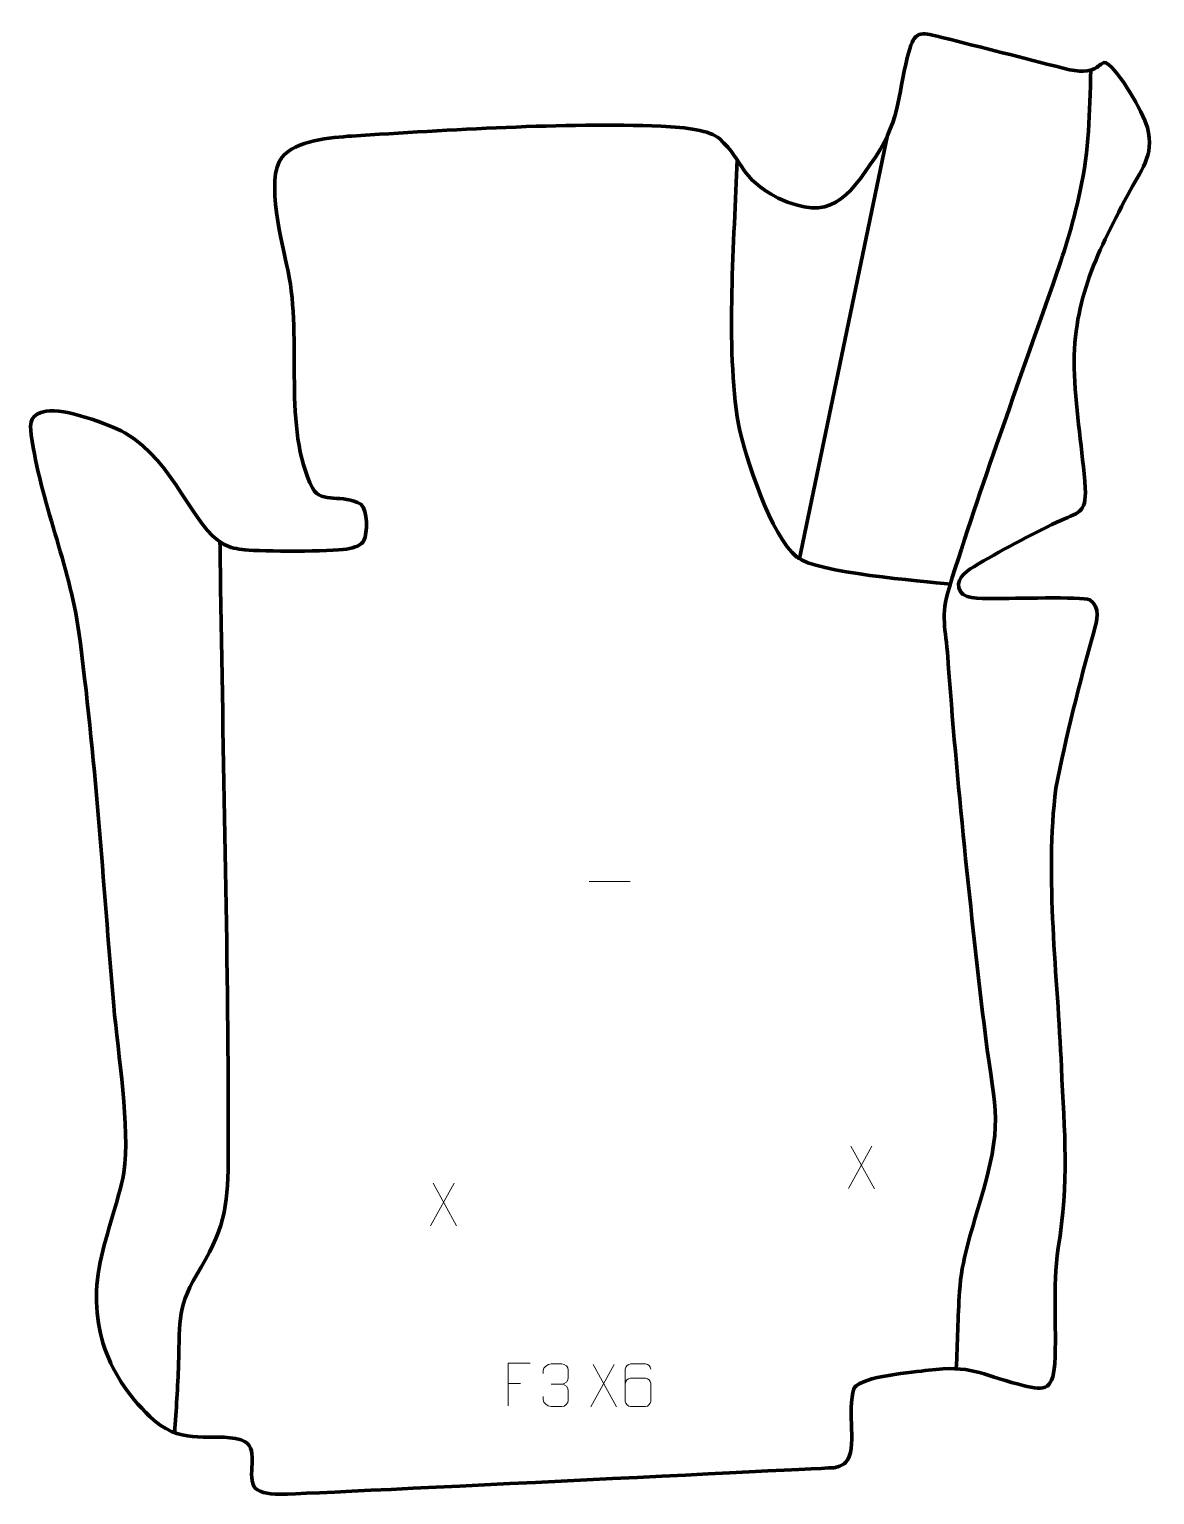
# Model space of a CAD drawing. Header units: millimetres. Extents: x 933 to 1592, y -1 to 857.
import ezdxf

# ---------------------------------------------------------------- set-up
doc = ezdxf.new("R2010")
doc.units = ezdxf.units.MM
doc.header["$MEASUREMENT"] = 0
doc.layers.add('layer 2', color=7, linetype='Continuous')
doc.layers.add('layer 3', color=7, linetype='Continuous')

msp = doc.modelspace()

# ---------------------------------------------------------------- linework, layer by layer
at = {"layer": 'layer 2', "color": 142, "lineweight": 158}
for points, knots in [([(1554.4509, 833.0205), (1553.3685, 806.7684), (1553.8116, 787.6237), (1547.9679, 761.4319), (1547.9679, 761.4319), (1543.5423, 741.596), (1538.7514, 726.3749), (1532.1037, 707.2514), (1532.1037, 707.2514), (1511.5902, 648.3624), (1489.951, 589.7978), (1471.5138, 530.2128), (1471.5138, 530.2128), (1466.1695, 512.9411), (1469.371, 506.256), (1470.5993, 489.1263), (1470.5993, 489.1263), (1475.7821, 416.8474), (1484.0477, 339.4074), (1492.5997, 267.4986), (1492.5997, 267.4986), (1498.734, 221.1378), (1503.1898, 216.9386), (1489.2554, 169.443), (1489.2554, 169.443), (1484.0213, 151.6026), (1478.7068, 136.5549), (1477.472, 117.8008), (1477.472, 117.8008), (1476.499, 103.0214), (1476.282, 87.5249), (1475.5779, 72.5947)], [0, 0, 0, 0, 0.11111111, 0.11111111, 0.11111111, 0.11111111, 0.22222222, 0.22222222, 0.22222222, 0.22222222, 0.33333333, 0.33333333, 0.33333333, 0.33333333, 0.44444444, 0.44444444, 0.44444444, 0.44444444, 0.55555556, 0.55555556, 0.55555556, 0.55555556, 0.66666667, 0.66666667, 0.66666667, 0.66666667, 0.77777778, 0.77777778, 0.77777778, 0.77777778, 1, 1, 1, 1]), ([(1472.3035, 531.9533), (1454.6524, 533.8513), (1393.7819, 538.5615), (1382.2651, 547.811), (1382.2651, 547.811), (1367.1598, 559.9425), (1351.878, 606.2405), (1347.9828, 625.5797), (1347.9828, 625.5797), (1340.2534, 671.3719), (1345.6747, 733.712), (1347.1929, 780.4403)], [0, 0, 0, 0, 0.25, 0.25, 0.25, 0.25, 0.5, 0.5, 0.5, 0.5, 1, 1, 1, 1]), ([(1044.3387, 556.733), (1044.4634, 547.7471), (1044.5881, 538.7611), (1044.7128, 529.7752), (1044.7128, 529.7752), (1046.2706, 419.4659), (1049.4283, 309.0364), (1049.1744, 198.7237), (1049.1744, 198.7237), (1049.1099, 170.7416), (1047.9943, 156.5967), (1033.2378, 132.1218), (1033.2378, 132.1218), (1018.916, 108.3678), (1020.9173, 102.4356), (1020.0708, 75.3074), (1020.0708, 75.3074), (1019.6531, 61.9204), (1018.6746, 48.5162), (1017.809, 35.1502)], [0, 0, 0, 0, 0.16666667, 0.16666667, 0.16666667, 0.16666667, 0.33333333, 0.33333333, 0.33333333, 0.33333333, 0.5, 0.5, 0.5, 0.5, 0.66666667, 0.66666667, 0.66666667, 0.66666667, 1, 1, 1, 1])]:
    msp.add_open_spline(points, degree=3, knots=knots, dxfattribs=at)
msp.add_open_spline([(1383.6377, 546.0667), (1383.6377, 546.0667), (1435.3473, 794.8567), (1435.3473, 794.8567)], degree=3, dxfattribs=at)
at = {"layer": 'layer 3', "color": 242, "lineweight": 158}
msp.add_open_spline([(1404.2241, 14.6734), (1406.9934, 15.3125), (1409.3471, 16.2771), (1410.7434, 17.7408), (1410.7434, 17.7408), (1418.2004, 25.5578), (1410.871, 47.5427), (1415.8388, 61.4058), (1415.8388, 61.4058), (1420.2913, 68.2246), (1450.679, 70.6724), (1459.2765, 71.6931), (1459.2765, 71.6931), (1483.9487, 74.9578), (1489.5991, 69.4532), (1512.0109, 63.5088), (1512.0109, 63.5088), (1526.6323, 59.7416), (1531.7797, 58.7642), (1533.2938, 75.4108), (1533.2938, 75.4108), (1534.4203, 98.8956), (1531.9013, 119.1828), (1535.1928, 143.3218), (1535.1928, 143.3218), (1541.8402, 182.1179), (1538.8888, 210.6495), (1537.1301, 249.159), (1537.1301, 249.159), (1535.0028, 302.2496), (1527.2815, 359.9892), (1533.8933, 412.4699), (1533.8933, 412.4699), (1539.8443, 442.7182), (1547.7662, 474.1835), (1556.0534, 503.8949), (1556.0534, 503.8949), (1558.0106, 510.6581), (1560.4501, 518.2698), (1553.6838, 522.8606), (1553.6838, 522.8606), (1549.2426, 524.7145), (1507.2921, 523.5138), (1498.726, 523.5989), (1498.726, 523.5989), (1493.6166, 523.698), (1480.9559, 522.8046), (1478.2406, 527.2855), (1478.2406, 527.2855), (1474.0542, 534.1941), (1480.4969, 538.9392), (1485.7669, 542.1315), (1485.7669, 542.1315), (1500.7613, 551.2144), (1518.7123, 560.6287), (1534.5259, 568.28), (1534.5259, 568.28), (1547.1586, 574.2829), (1551.8727, 573.0973), (1551.0975, 588.1972), (1551.0975, 588.1972), (1549.5028, 610.3752), (1545.6616, 632.0802), (1544.7128, 654.5065), (1544.7128, 654.5065), (1543.2306, 696.5092), (1556.7716, 723.2796), (1575.939, 759.8518), (1575.939, 759.8518), (1583.5625, 774.3634), (1591.772, 782.3152), (1587.4927, 799.3918), (1587.4927, 799.3918), (1584.5899, 808.811), (1571.1774, 832.323), (1563.2255, 837.2848), (1563.2255, 837.2848), (1558.7342, 838.0347), (1558.6366, 828.6323), (1538.2459, 833.9908), (1538.2459, 833.9908), (1514.496, 840.2321), (1490.8776, 846.1164), (1467.0814, 852.1218), (1467.0814, 852.1218), (1456.4215, 854.8228), (1451.6034, 856.8312), (1448.3373, 845.4805), (1448.3373, 845.4805), (1441.014, 820.0301), (1443.794, 806.1738), (1428.2901, 782.0617), (1428.2901, 782.0617), (1411.536, 757.439), (1401.9278, 743.9601), (1371.2738, 757.9728), (1371.2738, 757.9728), (1347.6843, 770.5967), (1352.0609, 778.6318), (1336.8559, 792.8231), (1336.8559, 792.8231), (1331.2252, 797.6306), (1317.6845, 799.5258), (1302.6836, 800.1072), (1302.6836, 800.1072), (1245.7578, 802.3132), (1178.2691, 797.9515), (1121.5326, 794.3283), (1121.5326, 794.3283), (1109.6356, 793.5554), (1088.4464, 791.6671), (1080.5452, 781.8491), (1080.5452, 781.8491), (1070.6802, 769.5907), (1081.0499, 730.0381), (1084.2137, 715.2451), (1084.2137, 715.2451), (1092.7125, 675.1658), (1080.7185, 622.9), (1098.6366, 588.0091), (1098.6366, 588.0091), (1104.0559, 578.8351), (1116.0238, 585.1), (1126.8438, 578.7312), (1126.8438, 578.7312), (1131.1709, 575.137), (1130.6922, 561.8902), (1128.5853, 557.49), (1128.5853, 557.49), (1127.3223, 554.8521), (1123.4081, 553.3228), (1118.4195, 552.4725), (1118.4195, 552.4725), (1109.4212, 550.9387), (1069.0646, 551.0777), (1058.9173, 552.0774), (1058.9173, 552.0774), (1054.5075, 552.5118), (1050.2783, 553.3183), (1046.7102, 555.2674), (1046.7102, 555.2674), (1027.7509, 565.6239), (1018.8173, 602.639), (988.5632, 620.6602), (988.5632, 620.6602), (978.8178, 625.8797), (953.1362, 635.1875), (942.5119, 633.2014), (942.5119, 633.2014), (933.526, 631.5216), (932.6617, 627.2371), (933.7963, 619.2513), (933.7963, 619.2513), (939.3296, 580.3049), (956.0289, 543.399), (961.6898, 503.9431), (961.6898, 503.9431), (971.3664, 431.663), (975.8444, 357.807), (982.1364, 285.1028), (982.1364, 285.1028), (984.6216, 256.6148), (991.7948, 214.306), (988.0702, 187.2483), (988.0702, 187.2483), (984.4853, 170.0884), (978.0366, 152.7053), (974.1897, 135.0565), (974.1897, 135.0565), (966.7986, 98.3622), (978.4304, 67.2637), (1005.8338, 42.2297), (1005.8338, 42.2297), (1024.5142, 26.9646), (1038.255, 35.7746), (1056.7795, 30.9166), (1056.7795, 30.9166), (1068.1808, 26.9515), (1060.0169, 11.9681), (1064.1758, 3.7689), (1064.1758, 3.7689), (1065.9018, 0.3662), (1072.4129, -0.719), (1079.0813, -0.9307), (1079.0813, -0.9307), (1085.7497, -1.1424), (1404.2241, 14.6734), (1404.2241, 14.6734)], degree=3, knots=[0, 0, 0, 0, 0.02083333, 0.02083333, 0.02083333, 0.02083333, 0.04166667, 0.04166667, 0.04166667, 0.04166667, 0.0625, 0.0625, 0.0625, 0.0625, 0.08333333, 0.08333333, 0.08333333, 0.08333333, 0.10416667, 0.10416667, 0.10416667, 0.10416667, 0.125, 0.125, 0.125, 0.125, 0.14583333, 0.14583333, 0.14583333, 0.14583333, 0.16666667, 0.16666667, 0.16666667, 0.16666667, 0.1875, 0.1875, 0.1875, 0.1875, 0.20833333, 0.20833333, 0.20833333, 0.20833333, 0.22916667, 0.22916667, 0.22916667, 0.22916667, 0.25, 0.25, 0.25, 0.25, 0.27083333, 0.27083333, 0.27083333, 0.27083333, 0.29166667, 0.29166667, 0.29166667, 0.29166667, 0.3125, 0.3125, 0.3125, 0.3125, 0.33333333, 0.33333333, 0.33333333, 0.33333333, 0.35416667, 0.35416667, 0.35416667, 0.35416667, 0.375, 0.375, 0.375, 0.375, 0.39583333, 0.39583333, 0.39583333, 0.39583333, 0.41666667, 0.41666667, 0.41666667, 0.41666667, 0.4375, 0.4375, 0.4375, 0.4375, 0.45833333, 0.45833333, 0.45833333, 0.45833333, 0.47916667, 0.47916667, 0.47916667, 0.47916667, 0.5, 0.5, 0.5, 0.5, 0.52083333, 0.52083333, 0.52083333, 0.52083333, 0.54166667, 0.54166667, 0.54166667, 0.54166667, 0.5625, 0.5625, 0.5625, 0.5625, 0.58333333, 0.58333333, 0.58333333, 0.58333333, 0.60416667, 0.60416667, 0.60416667, 0.60416667, 0.625, 0.625, 0.625, 0.625, 0.64583333, 0.64583333, 0.64583333, 0.64583333, 0.66666667, 0.66666667, 0.66666667, 0.66666667, 0.6875, 0.6875, 0.6875, 0.6875, 0.70833333, 0.70833333, 0.70833333, 0.70833333, 0.72916667, 0.72916667, 0.72916667, 0.72916667, 0.75, 0.75, 0.75, 0.75, 0.77083333, 0.77083333, 0.77083333, 0.77083333, 0.79166667, 0.79166667, 0.79166667, 0.79166667, 0.8125, 0.8125, 0.8125, 0.8125, 0.83333333, 0.83333333, 0.83333333, 0.83333333, 0.85416667, 0.85416667, 0.85416667, 0.85416667, 0.875, 0.875, 0.875, 0.875, 0.89583333, 0.89583333, 0.89583333, 0.89583333, 0.91666667, 0.91666667, 0.91666667, 0.91666667, 0.9375, 0.9375, 0.9375, 0.9375, 0.95833333, 0.95833333, 0.95833333, 0.95833333, 1, 1, 1, 1], dxfattribs=at)
at = {"layer": 'layer 3', "color": 250, "lineweight": 9}
for points in [[(1260.5769, 357.8114), (1260.5769, 357.8114), (1284.5549, 357.8114), (1284.5549, 357.8114)], [(1426.1667, 202.9324), (1426.1667, 202.9324), (1412.4261, 178.0366), (1412.4261, 178.0366)], [(1413.8807, 202.9324), (1413.8807, 202.9324), (1427.6213, 177.9789), (1427.6213, 177.9789)], [(1181.4196, 181.2472), (1181.4196, 181.2472), (1167.679, 156.3514), (1167.679, 156.3514)], [(1169.1336, 181.2472), (1169.1336, 181.2472), (1182.8742, 156.2937), (1182.8742, 156.2937)], [(1275.2038, 75.1596), (1275.2038, 75.1596), (1261.4632, 50.2638), (1261.4632, 50.2638)], [(1262.9178, 75.1596), (1262.9178, 75.1596), (1276.6584, 50.2061), (1276.6584, 50.2061)], [(1213.2022, 64.0165), (1213.2022, 64.0165), (1220.3703, 64.0165), (1220.3703, 64.0165)], [(1238.2987, 63.5055), (1238.2987, 63.5055), (1244.4951, 63.5055), (1244.4951, 63.5055)]]:
    msp.add_open_spline(points, degree=3, dxfattribs=at)
for points, knots in [([(1226.0762, 75.8962), (1226.0762, 75.8962), (1213.2022, 75.8962), (1213.2022, 75.8962), (1213.2022, 75.8962), (1213.2022, 75.8962), (1213.2022, 50.9426), (1213.2022, 50.9426)], [0, 0, 0, 0, 0.33333333, 0.33333333, 0.33333333, 0.33333333, 1, 1, 1, 1]), ([(1233.589, 69.7507), (1233.589, 69.7507), (1233.589, 71.6079), (1233.589, 71.6079), (1233.589, 71.6079), (1233.5747, 73.3498), (1236.2392, 75.4679), (1238.2983, 75.4452), (1238.2983, 75.4452), (1240.3624, 75.4452), (1242.4264, 75.4452), (1244.4901, 75.4452), (1244.4901, 75.4452), (1246.6846, 75.454), (1248.2829, 73.6072), (1248.3273, 71.6951), (1248.3273, 71.6951), (1248.3269, 70.26), (1248.3269, 68.8249), (1248.3273, 67.3894), (1248.3273, 67.3894), (1248.2787, 65.7359), (1246.6761, 63.5059), (1244.4778, 63.5159), (1244.4778, 63.5159), (1246.6815, 63.5047), (1248.2895, 61.7015), (1248.3435, 59.642), (1248.3435, 59.642), (1248.3431, 57.8573), (1248.3431, 56.0726), (1248.3435, 54.2875), (1248.3435, 54.2875), (1248.3536, 52.2261), (1246.2987, 50.463), (1244.4778, 50.4711), (1244.4778, 50.4711), (1242.4125, 50.4714), (1240.3473, 50.4714), (1238.2817, 50.4711), (1238.2817, 50.4711), (1236.1131, 50.4826), (1233.5821, 52.8828), (1233.5635, 54.3446), (1233.5635, 54.3446), (1233.5635, 54.3446), (1233.5635, 56.2532), (1233.5635, 56.2532)], [0, 0, 0, 0, 0.07692308, 0.07692308, 0.07692308, 0.07692308, 0.15384615, 0.15384615, 0.15384615, 0.15384615, 0.23076923, 0.23076923, 0.23076923, 0.23076923, 0.30769231, 0.30769231, 0.30769231, 0.30769231, 0.38461538, 0.38461538, 0.38461538, 0.38461538, 0.46153846, 0.46153846, 0.46153846, 0.46153846, 0.53846154, 0.53846154, 0.53846154, 0.53846154, 0.61538462, 0.61538462, 0.61538462, 0.61538462, 0.69230769, 0.69230769, 0.69230769, 0.69230769, 0.76923077, 0.76923077, 0.76923077, 0.76923077, 0.84615385, 0.84615385, 0.84615385, 0.84615385, 1, 1, 1, 1]), ([(1296.5919, 72.4405), (1296.5678, 73.78), (1295.2116, 75.4332), (1293.6397, 75.3989), (1293.6397, 75.3989), (1290.6549, 75.3986), (1287.6697, 75.3986), (1284.6843, 75.3989), (1284.6843, 75.3989), (1283.4652, 75.4138), (1281.737, 73.9762), (1281.732, 72.4405), (1281.732, 72.4405), (1281.7323, 66.08), (1281.7323, 59.7192), (1281.732, 53.3585), (1281.732, 53.3585), (1281.7367, 52.1956), (1283.4652, 50.4245), (1284.6843, 50.4001), (1284.6843, 50.4001), (1287.6697, 50.4004), (1290.6549, 50.4004), (1293.6397, 50.4001), (1293.6397, 50.4001), (1294.9178, 50.4439), (1296.5875, 52.0584), (1296.5919, 53.3585), (1296.5919, 53.3585), (1296.5919, 56.9418), (1296.5919, 60.5249), (1296.5919, 64.1076), (1296.5919, 64.1076), (1296.5534, 65.5858), (1294.9707, 67.0187), (1293.6397, 67.0167), (1293.6397, 67.0167), (1290.6549, 67.017), (1287.6697, 67.017), (1284.6843, 67.0167), (1284.6843, 67.0167), (1283.3548, 67.0217), (1281.7118, 65.5144), (1281.7535, 64.0859)], [0, 0, 0, 0, 0.08333333, 0.08333333, 0.08333333, 0.08333333, 0.16666667, 0.16666667, 0.16666667, 0.16666667, 0.25, 0.25, 0.25, 0.25, 0.33333333, 0.33333333, 0.33333333, 0.33333333, 0.41666667, 0.41666667, 0.41666667, 0.41666667, 0.5, 0.5, 0.5, 0.5, 0.58333333, 0.58333333, 0.58333333, 0.58333333, 0.66666667, 0.66666667, 0.66666667, 0.66666667, 0.75, 0.75, 0.75, 0.75, 0.83333333, 0.83333333, 0.83333333, 0.83333333, 1, 1, 1, 1])]:
    msp.add_open_spline(points, degree=3, knots=knots, dxfattribs=at)

doc.saveas('drawing.dxf')
